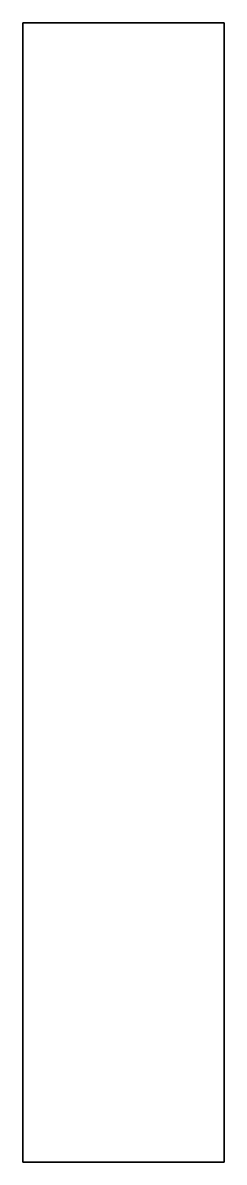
# Model space of a CAD drawing. Extents: x -0.4 to 0, y -3.55 to -1.29.
import ezdxf

# ---------------------------------------------------------------- set-up
doc = ezdxf.new("R2010")
doc.units = 0
doc.layers.add('CATWALK', color=5, linetype='CONTINUOUS')

msp = doc.modelspace()

# ---------------------------------------------------------------- linework, layer by layer
at = {"layer": 'CATWALK'}
for points in [[(-0.4, -1.29), (0, -1.29), (0, -3.55), (-0.4, -3.55)], [(-0.4, -3.55), (0, -3.55), (0, -1.29), (-0.4, -1.29)]]:
    msp.add_3dface(points, dxfattribs=at)

doc.saveas('drawing.dxf')
